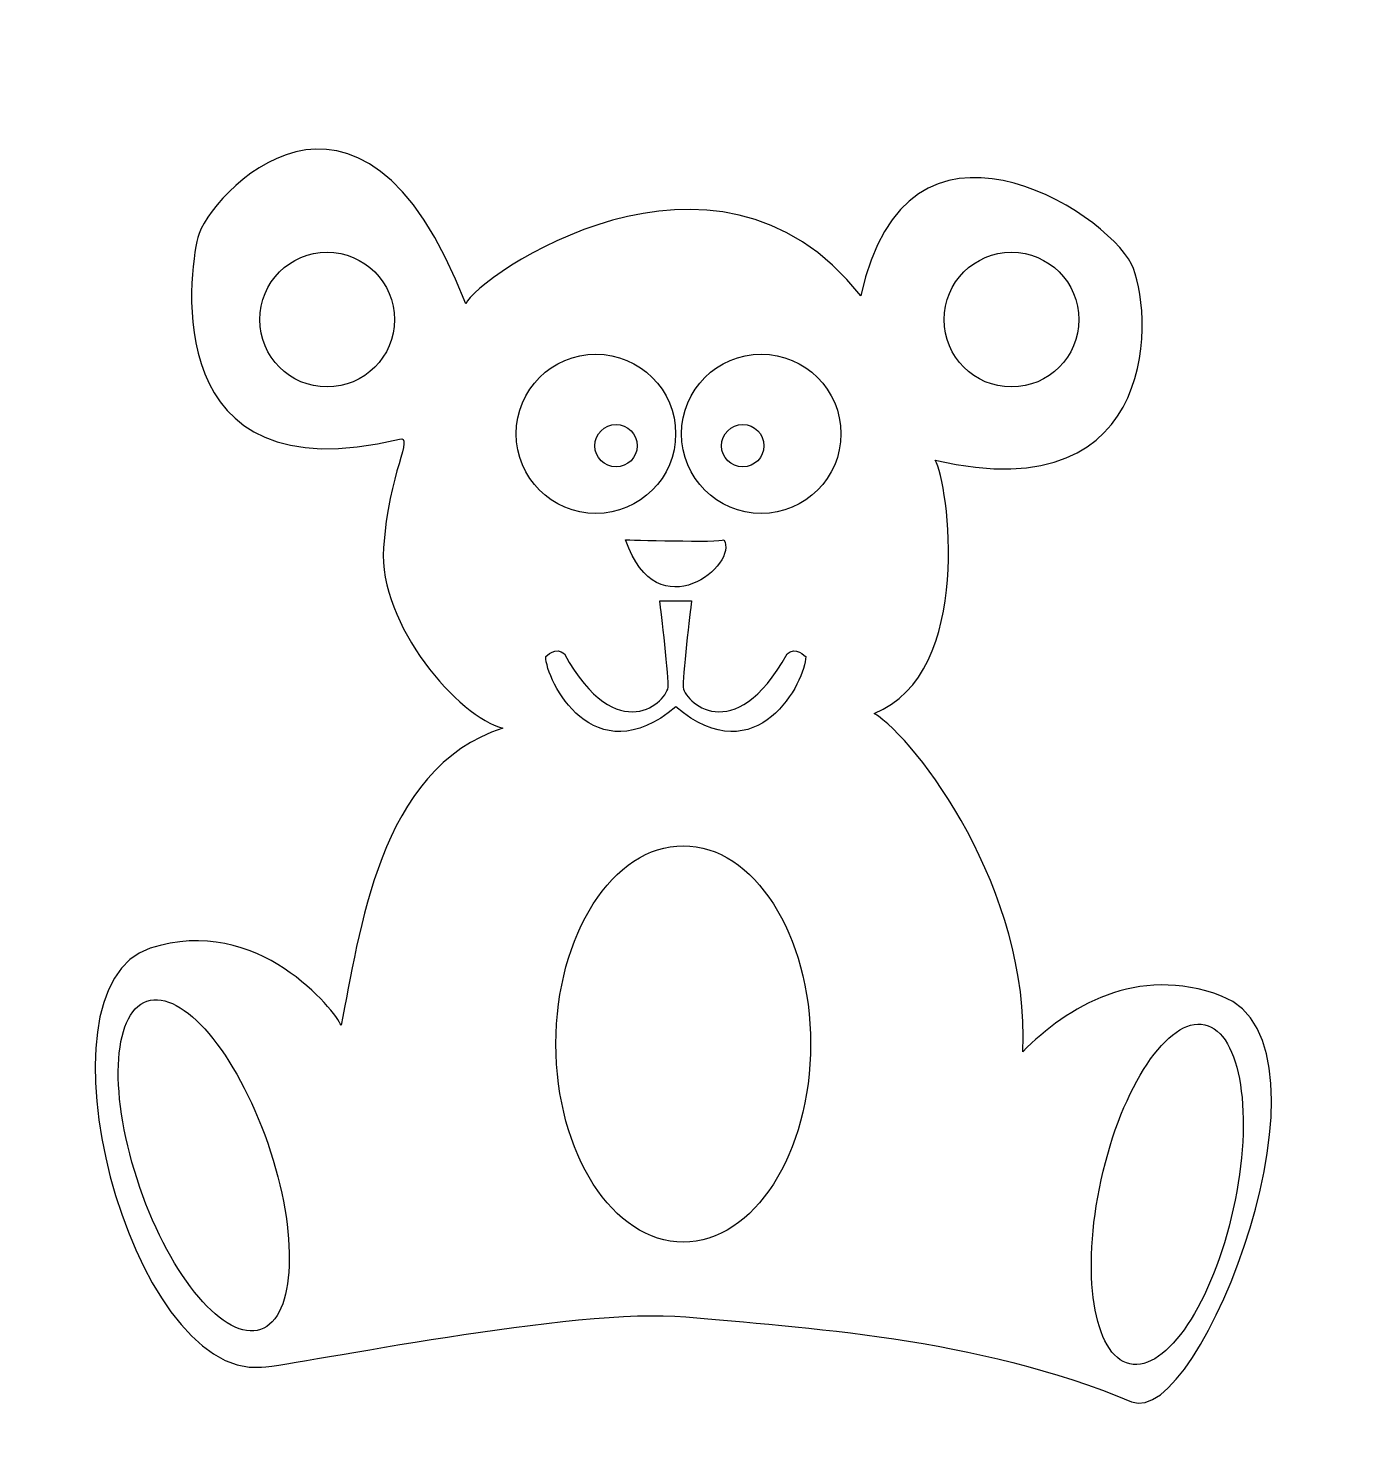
# Model space of a CAD drawing. Header units: centimetres. Extents: x -11.4 to 11.6, y -11.4 to 13.
import ezdxf

# ---------------------------------------------------------------- set-up
doc = ezdxf.new("R2010")
doc.units = ezdxf.units.CM
doc.header["$MEASUREMENT"] = 0
doc.layers.add('Camada 1', color=7, linetype='Continuous')

msp = doc.modelspace()

# ---------------------------------------------------------------- linework, layer by layer
at = {"layer": 'Camada 1'}
for points, knots in [([(-5.20712, 3.96644), (-5.11637, 5.28184), (-4.66967, 5.91817), (-4.93071, 5.85506), (-4.93071, 5.85506), (-9.12245, 4.84165), (-8.58595, 8.73066), (-8.43152, 9.35584), (-8.43152, 9.35584), (-8.25549, 10.06844), (-5.62167, 12.99481), (-3.77914, 8.20427), (-3.77914, 8.20427), (-3.59491, 8.66494), (0.55082, 11.56691), (3.08428, 8.34249), (3.08428, 8.34249), (3.86734, 12.0275), (7.32203, 9.81648), (7.78264, 8.89526), (7.78264, 8.89526), (8.14766, 8.16525), (8.38155, 4.56533), (4.37404, 5.48655), (4.37404, 5.48655), (4.60431, 5.11806), (5.06582, 1.78238), (3.31544, 1.09145), (3.31544, 1.09145), (4.05241, 0.63086), (6.03226, -1.97557), (5.89407, -4.78548), (5.89407, -4.78548), (6.67716, -4.00242), (7.87239, -3.26455), (9.34887, -3.81822), (9.34887, -3.81822), (11.55986, -4.64729), (8.98033, -11.37252), (7.78264, -10.86579), (7.78264, -10.86579), (5.11143, -9.7357), (2.02475, -9.57603), (0.04411, -9.39185), (0.04411, -9.39185), (-1.88116, -9.21283), (-6.61323, -10.21002), (-7.32602, -10.26701), (-7.32602, -10.26701), (-9.62916, -10.45127), (-11.37957, -3.67994), (-9.26068, -2.98906), (-9.26068, -2.98906), (-7.37957, -2.37565), (-6.03626, -4.09449), (-5.94413, -4.32484), (-5.94413, -4.32484), (-5.62168, -2.75872), (-5.29923, 0.14328), (-3.13425, 0.83422), (-3.13425, 0.83422), (-3.88957, 1.01829), (-5.29925, 2.63061), (-5.20712, 3.96644)], [0, 0, 0, 0, 0.05882353, 0.05882353, 0.05882353, 0.05882353, 0.11764706, 0.11764706, 0.11764706, 0.11764706, 0.17647059, 0.17647059, 0.17647059, 0.17647059, 0.23529412, 0.23529412, 0.23529412, 0.23529412, 0.29411765, 0.29411765, 0.29411765, 0.29411765, 0.35294118, 0.35294118, 0.35294118, 0.35294118, 0.41176471, 0.41176471, 0.41176471, 0.41176471, 0.47058824, 0.47058824, 0.47058824, 0.47058824, 0.52941176, 0.52941176, 0.52941176, 0.52941176, 0.58823529, 0.58823529, 0.58823529, 0.58823529, 0.64705882, 0.64705882, 0.64705882, 0.64705882, 0.70588235, 0.70588235, 0.70588235, 0.70588235, 0.76470588, 0.76470588, 0.76470588, 0.76470588, 0.82352941, 0.82352941, 0.82352941, 0.82352941, 0.88235294, 0.88235294, 0.88235294, 0.88235294, 1, 1, 1, 1]), ([(-6.18632, 6.76038), (-5.53997, 6.76038), (-5.01599, 7.28431), (-5.01599, 7.93066), (-5.01599, 7.93066), (-5.01599, 8.57701), (-5.53997, 9.10104), (-6.18632, 9.10104), (-6.18632, 9.10104), (-6.8327, 9.10104), (-7.35665, 8.57703), (-7.35665, 7.93066), (-7.35665, 7.93066), (-7.35665, 7.28429), (-6.83267, 6.76038), (-6.18632, 6.76038)], [0, 0, 0, 0, 0.2, 0.2, 0.2, 0.2, 0.4, 0.4, 0.4, 0.4, 0.6, 0.6, 0.6, 0.6, 1, 1, 1, 1]), ([(5.70014, 6.76038), (6.34652, 6.76038), (6.8705, 7.28439), (6.8705, 7.93074), (6.8705, 7.93074), (6.8705, 8.57704), (6.34649, 9.10105), (5.70014, 9.10105), (5.70014, 9.10105), (5.05379, 9.10105), (4.52978, 8.57704), (4.52978, 7.93074), (4.52978, 7.93074), (4.52976, 7.28439), (5.05377, 6.76038), (5.70014, 6.76038)], [0, 0, 0, 0, 0.2, 0.2, 0.2, 0.2, 0.4, 0.4, 0.4, 0.4, 0.6, 0.6, 0.6, 0.6, 1, 1, 1, 1]), ([(-1.51809, 4.56241), (-0.75329, 4.56241), (-0.13331, 5.18238), (-0.13331, 5.94713), (-0.13331, 5.94713), (-0.13331, 6.71199), (-0.75328, 7.33193), (-1.51809, 7.33193), (-1.51809, 7.33193), (-2.28292, 7.33193), (-2.90287, 6.71198), (-2.90287, 5.94713), (-2.90287, 5.94713), (-2.90289, 5.18238), (-2.28292, 4.56241), (-1.51809, 4.56241)], [0, 0, 0, 0, 0.2, 0.2, 0.2, 0.2, 0.4, 0.4, 0.4, 0.4, 0.6, 0.6, 0.6, 0.6, 1, 1, 1, 1]), ([(1.3528, 4.56233), (2.1175, 4.56233), (2.73755, 5.18238), (2.73755, 5.94713), (2.73755, 5.94713), (2.73755, 6.71188), (2.1175, 7.33193), (1.3528, 7.33193), (1.3528, 7.33193), (0.58794, 7.33193), (-0.03206, 6.71188), (-0.03206, 5.94713), (-0.03206, 5.94713), (-0.03206, 5.18238), (0.58794, 4.56233), (1.3528, 4.56233)], [0, 0, 0, 0, 0.2, 0.2, 0.2, 0.2, 0.4, 0.4, 0.4, 0.4, 0.6, 0.6, 0.6, 0.6, 1, 1, 1, 1]), ([(-1.16802, 5.3714), (-0.96453, 5.3714), (-0.79953, 5.53639), (-0.79953, 5.73989), (-0.79953, 5.73989), (-0.79953, 5.94338), (-0.96452, 6.10838), (-1.16802, 6.10838), (-1.16802, 6.10838), (-1.37151, 6.10838), (-1.53651, 5.94339), (-1.53651, 5.73989), (-1.53651, 5.73989), (-1.5365, 5.53637), (-1.37151, 5.3714), (-1.16802, 5.3714)], [0, 0, 0, 0, 0.2, 0.2, 0.2, 0.2, 0.4, 0.4, 0.4, 0.4, 0.6, 0.6, 0.6, 0.6, 1, 1, 1, 1]), ([(1.03242, 5.3714), (1.23588, 5.3714), (1.40088, 5.53639), (1.40088, 5.73983), (1.40088, 5.73983), (1.40088, 5.94337), (1.23591, 6.10837), (1.03242, 6.10837), (1.03242, 6.10837), (0.82898, 6.10837), (0.66399, 5.94338), (0.66399, 5.73983), (0.66399, 5.73983), (0.66399, 5.53637), (0.82895, 5.3714), (1.03242, 5.3714)], [0, 0, 0, 0, 0.2, 0.2, 0.2, 0.2, 0.4, 0.4, 0.4, 0.4, 0.6, 0.6, 0.6, 0.6, 1, 1, 1, 1]), ([(0.70306, 4.10465), (0.657, 4.05861), (-1.00125, 4.10465), (-1.00125, 4.10465), (-1.00125, 4.10465), (-0.44848, 2.49244), (0.97953, 3.69008), (0.70306, 4.10465)], [0, 0, 0, 0, 0.33333333, 0.33333333, 0.33333333, 0.33333333, 1, 1, 1, 1]), ([(-0.40784, 3.04518), (-0.40784, 3.04518), (-0.26137, 1.84749), (-0.26137, 1.57116), (-0.26137, 1.57116), (-0.26137, 1.29483), (-1.14481, 0.4656), (-2.06609, 2.12393), (-2.06609, 2.12393), (-2.20428, 2.26215), (-2.38854, 2.07789), (-2.38854, 2.07789), (-2.38854, 2.07789), (-2.38854, 1.66331), (-1.55934, 0.00501), (-0.13143, 1.20267), (-0.13143, 1.20267), (1.29647, 0.00498), (2.12562, 1.66328), (2.12562, 2.07789), (2.12562, 2.07789), (2.12562, 2.07789), (1.94136, 2.26215), (1.80317, 2.12393), (1.80317, 2.12393), (0.88192, 0.46563), (-0.00536, 1.29483), (-0.00536, 1.57116), (-0.00536, 1.57116), (-0.00536, 1.84749), (0.14498, 3.04518), (0.14498, 3.04518), (0.14498, 3.04518), (0.14498, 3.04518), (-0.40784, 3.04518), (-0.40784, 3.04518)], [0, 0, 0, 0, 0.1, 0.1, 0.1, 0.1, 0.2, 0.2, 0.2, 0.2, 0.3, 0.3, 0.3, 0.3, 0.4, 0.4, 0.4, 0.4, 0.5, 0.5, 0.5, 0.5, 0.6, 0.6, 0.6, 0.6, 0.7, 0.7, 0.7, 0.7, 0.8, 0.8, 0.8, 0.8, 1, 1, 1, 1]), ([(0.00001, -1.20813), (-1.22125, -1.20813), (-2.2113, -2.74959), (-2.2113, -4.65102), (-2.2113, -4.65102), (-2.2113, -6.55247), (-1.22126, -8.09391), (0.00001, -8.09391), (0.00001, -8.09391), (1.22127, -8.09391), (2.21132, -6.55247), (2.21132, -4.65102), (2.21132, -4.65102), (2.21132, -2.74956), (1.22128, -1.20813), (0.00001, -1.20813)], [0, 0, 0, 0, 0.2, 0.2, 0.2, 0.2, 0.4, 0.4, 0.4, 0.4, 0.6, 0.6, 0.6, 0.6, 1, 1, 1, 1]), ([(-9.31435, -3.9082), (-9.92747, -4.12026), (-9.98282, -5.5688), (-9.43804, -7.14353), (-9.43804, -7.14353), (-8.89324, -8.71828), (-7.95465, -9.82289), (-7.34153, -9.61082), (-7.34153, -9.61082), (-6.72846, -9.39873), (-6.67311, -7.95022), (-7.21786, -6.37549), (-7.21786, -6.37549), (-7.76268, -4.80075), (-8.70131, -3.69614), (-9.31435, -3.9082)], [0, 0, 0, 0, 0.2, 0.2, 0.2, 0.2, 0.4, 0.4, 0.4, 0.4, 0.6, 0.6, 0.6, 0.6, 1, 1, 1, 1]), ([(9.05456, -4.31627), (8.42099, -4.17654), (7.61668, -5.38257), (7.25801, -7.00981), (7.25801, -7.00981), (6.89929, -8.6371), (7.12212, -10.06943), (7.75561, -10.20907), (7.75561, -10.20907), (8.3891, -10.34861), (9.19349, -9.14275), (9.55216, -7.51543), (9.55216, -7.51543), (9.91075, -5.88821), (9.68794, -4.45594), (9.05456, -4.31627)], [0, 0, 0, 0, 0.2, 0.2, 0.2, 0.2, 0.4, 0.4, 0.4, 0.4, 0.6, 0.6, 0.6, 0.6, 1, 1, 1, 1])]:
    msp.add_open_spline(points, degree=3, knots=knots, dxfattribs=at)

doc.saveas('drawing.dxf')
